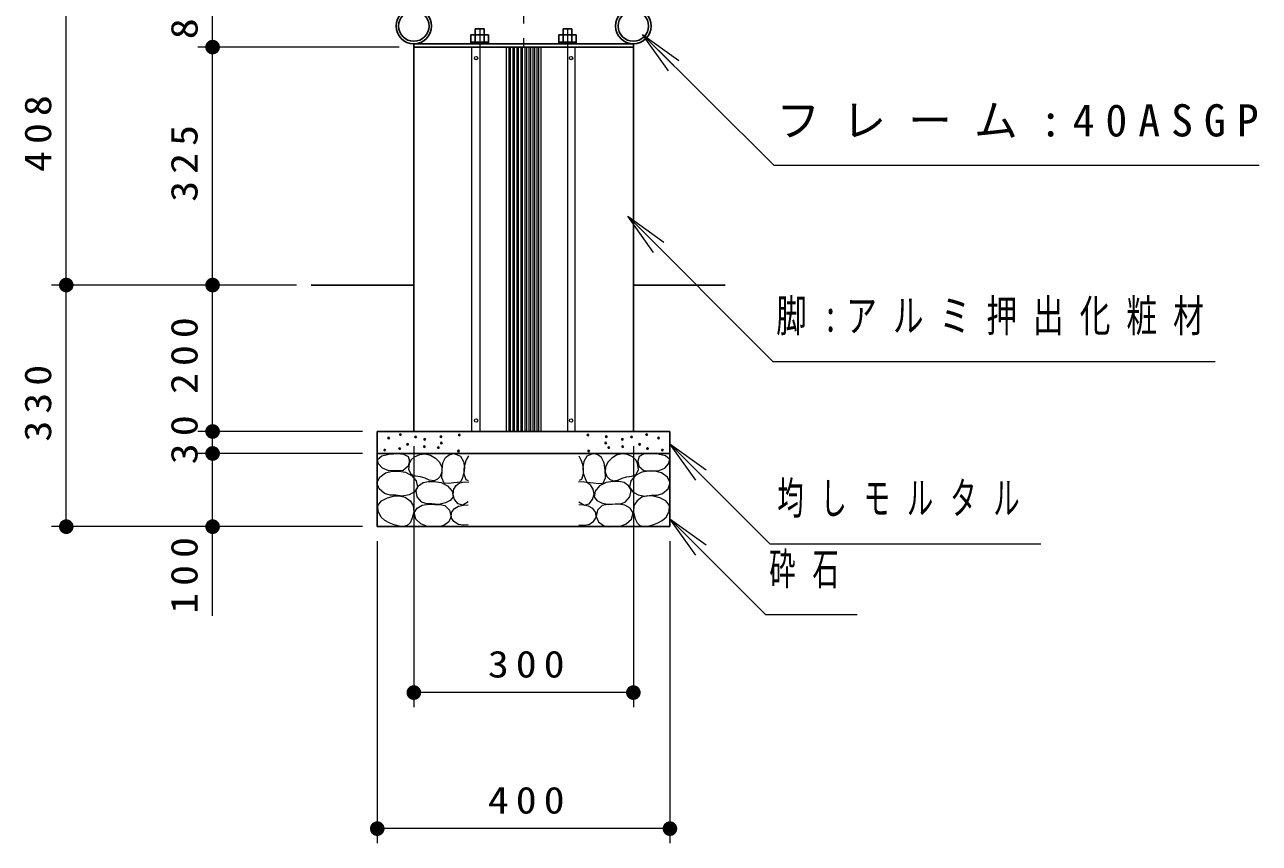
# Model space of a CAD drawing. Units: millimetres on the paper, scale 1:20. Extents: x -365 to 0, y -5 to 257.
# Drawn here: x -136.2 to -51.8, y 60.5 to 116.4 of the extents above; entities that cross this region are included whole.
import ezdxf

# ---------------------------------------------------------------- set-up
doc = ezdxf.new("R2010")
doc.units = ezdxf.units.MM
doc.linetypes.add('USER2', pattern=[6, 3, -1, 1, -1])
doc.layers.add('LY_1', color=7, linetype='Continuous', lineweight=25)
doc.styles.add('ＭＳ ゴシック', font='')
doc.styles.get('ＭＳ ゴシック').set_extended_font_data('MS Gothic')

# ---------------------------------------------------------------- blocks, each defined once
blk = doc.blocks.new('filled_dot')
at = {"color": 0, "linetype": 'Continuous', "lineweight": -2, "const_width": 1.25}
blk.add_lwpolyline([(-0.625, 0, 1), (0.625, 0, 1)], format="xyb", close=True, dxfattribs=at)

msp = doc.modelspace()

# ---------------------------------------------------------------- linework, layer by layer
at = {"layer": 'LY_1', "lineweight": 13}
for p, q in [((-133.353, 98.616), (-133.353, 119.021)), ((-123.353, 114.866), (-123.353, 119.021)), ((-92.194, 113.253), (-93.97, 115.722)), ((-93.97, 115.722), (-91.489, 113.962)), ((-93.97, 115.722), (-91.842, 113.608)), ((-110.603, 114.866), (-124.353, 114.866)), ((-123.353, 98.616), (-123.353, 114.866)), ((-105.653, 114.866), (-105.653, 88.616)), ((-105.103, 114.866), (-105.103, 88.616)), ((-103.29, 114.866), (-103.29, 88.616)), ((-103.115, 114.866), (-103.115, 88.616)), ((-103.015, 114.866), (-103.015, 88.616)), ((-102.84, 114.866), (-102.84, 88.616)), ((-102.74, 114.866), (-102.74, 88.616)), ((-102.565, 114.866), (-102.565, 88.616)), ((-102.465, 114.866), (-102.465, 88.616)), ((-102.29, 114.866), (-102.29, 88.616)), ((-102.19, 114.866), (-102.19, 88.616)), ((-102.015, 114.866), (-102.015, 88.616)), ((-101.915, 114.866), (-101.915, 88.616)), ((-101.74, 114.866), (-101.74, 88.616)), ((-101.64, 114.866), (-101.64, 88.616)), ((-101.465, 114.866), (-101.465, 88.616)), ((-101.365, 114.866), (-101.365, 88.616)), ((-101.19, 114.866), (-101.19, 88.616)), ((-101.09, 114.866), (-101.09, 88.616)), ((-100.915, 114.866), (-100.915, 88.616)), ((-99.103, 114.866), (-99.103, 88.616)), ((-98.603, 114.866), (-98.603, 88.616)), ((-93.221, 100.841), (-94.989, 103.315)), ((-94.989, 103.315), (-92.514, 101.548)), ((-94.989, 103.315), (-92.867, 101.194)), ((-117.611, 98.616), (-134.353, 98.616)), ((-117.611, 98.616), (-134.353, 98.616)), ((-133.353, 82.116), (-133.353, 98.616)), ((-123.353, 88.616), (-123.353, 98.616)), ((-113.103, 88.616), (-124.353, 88.616)), ((-123.353, 87.116), (-123.353, 88.616)), ((-90.335, 85.301), (-92.103, 87.775)), ((-92.103, 87.775), (-89.628, 86.008)), ((-92.103, 87.775), (-89.981, 85.654)), ((-113.103, 87.116), (-124.353, 87.116)), ((-123.353, 76.022), (-123.353, 87.116)), ((-112.103, 87.116), (-112.103, 82.116)), ((-112.103, 87.116), (-105.853, 87.116)), ((-109.603, 87.616), (-109.603, 69.784)), ((-92.103, 87.116), (-98.353, 87.116)), ((-94.603, 87.616), (-94.603, 69.784)), ((-92.103, 87.116), (-92.103, 82.116)), ((-113.103, 82.116), (-134.353, 82.116)), ((-112.103, 82.116), (-105.853, 82.116)), ((-92.103, 82.116), (-98.353, 82.116)), ((-90.335, 80.176), (-92.103, 82.651)), ((-92.103, 82.651), (-89.628, 80.883)), ((-92.103, 82.651), (-89.981, 80.529)), ((-112.103, 81.116), (-112.103, 60.493)), ((-92.103, 81.116), (-92.103, 60.493)), ((-94.603, 70.784), (-109.603, 70.784)), ((-92.103, 61.493), (-112.103, 61.493))]:
    msp.add_line(p, q, dxfattribs=at)
at = {"layer": 'LY_1', "linetype": 'USER2', "lineweight": 13}
for p, q in [((-102.103, 119.471), (-102.103, 114.866)), ((-105.103, 116.06), (-105.103, 114.866)), ((-99.103, 116.06), (-99.103, 114.866))]:
    msp.add_line(p, q, dxfattribs=at)
at = {"layer": 'LY_1'}
for p, q in [((-105.703, 115.706), (-104.503, 115.706)), ((-105.703, 115.706), (-105.703, 115.091)), ((-105.403, 116.116), (-104.803, 116.116)), ((-105.403, 116.116), (-105.403, 115.206)), ((-104.803, 116.116), (-104.803, 115.206)), ((-104.503, 115.706), (-104.503, 115.091)), ((-98.503, 115.706), (-99.703, 115.706)), ((-99.703, 115.706), (-99.703, 115.091)), ((-99.403, 116.116), (-98.803, 116.116)), ((-99.403, 116.116), (-99.403, 115.206)), ((-98.803, 116.116), (-98.803, 115.206)), ((-98.503, 115.706), (-98.503, 115.091)), ((-109.603, 115.091), (-109.603, 88.616)), ((-109.603, 115.091), (-94.603, 115.091)), ((-109.603, 114.866), (-94.603, 114.866)), ((-105.703, 115.206), (-104.503, 115.206)), ((-98.503, 115.206), (-99.703, 115.206)), ((-94.603, 115.091), (-94.603, 88.616)), ((-116.611, 98.616), (-109.603, 98.616)), ((-94.603, 98.616), (-88.32, 98.616)), ((-112.103, 88.616), (-112.103, 82.116)), ((-112.103, 88.616), (-92.103, 88.616)), ((-92.103, 88.616), (-92.103, 82.116)), ((-112.103, 87.116), (-92.103, 87.116)), ((-112.103, 82.116), (-92.103, 82.116))]:
    msp.add_line(p, q, dxfattribs=at)
at = {"layer": 'LY_1', "lineweight": 13}
for points in [[(-93.97, 115.722), (-85.003, 106.814), (-51.831, 106.814)], [(-94.989, 103.315), (-85.078, 93.405), (-54.842, 93.405)], [(-92.103, 87.775), (-85.278, 80.95), (-66.764, 80.95)], [(-105.868, 86.945), (-106.022, 86.67), (-106.128, 86.375), (-106.177, 86.059), (-106.177, 85.719), (-106.054, 85.335), (-105.892, 85.273)], [(-98.338, 86.945), (-98.183, 86.67), (-98.077, 86.375), (-98.028, 86.059), (-98.028, 85.719), (-98.152, 85.335), (-98.313, 85.273)], [(-105.88, 83.811), (-106.264, 83.575), (-106.581, 83.683), (-106.822, 83.972), (-106.919, 84.326), (-106.859, 84.678), (-106.705, 84.932), (-106.475, 85.112), (-106.17, 85.183), (-105.855, 85.149)], [(-98.325, 83.811), (-97.941, 83.575), (-97.625, 83.683), (-97.384, 83.972), (-97.287, 84.326), (-97.346, 84.678), (-97.5, 84.932), (-97.731, 85.112), (-98.035, 85.183), (-98.35, 85.149)], [(-105.88, 82.25), (-106.219, 82.21), (-106.562, 82.274), (-106.875, 82.458), (-107.057, 82.745), (-107.028, 83.08), (-106.834, 83.365), (-106.544, 83.513), (-106.215, 83.575), (-105.88, 83.612)], [(-98.325, 82.25), (-97.987, 82.21), (-97.644, 82.274), (-97.33, 82.458), (-97.148, 82.745), (-97.178, 83.08), (-97.371, 83.365), (-97.662, 83.513), (-97.991, 83.575), (-98.325, 83.612)], [(-92.103, 82.651), (-85.567, 76.115), (-79.318, 76.115)]]:
    msp.add_lwpolyline(points, dxfattribs=at)
for points in [[(-110.836, 85.942), (-111.305, 85.93), (-111.753, 86.115), (-112.014, 86.404), (-112.087, 86.71), (-111.793, 86.957), (-111.307, 87.069), (-110.999, 87.1), (-110.7, 87.106), (-110.304, 87.073), (-109.993, 86.908), (-109.9, 86.599), (-109.981, 86.251), (-110.353, 85.929)], [(-108.544, 85.285), (-108.831, 85.422), (-109.138, 85.52), (-109.496, 85.562), (-109.795, 85.669), (-109.951, 86.023), (-109.894, 86.462), (-109.752, 86.703), (-109.547, 86.883), (-109.203, 87.041), (-108.829, 87.082), (-108.457, 86.988), (-108.123, 86.784), (-107.86, 86.517), (-107.701, 86.189), (-107.685, 85.859), (-107.8, 85.545), (-107.984, 85.351), (-108.222, 85.248)], [(-106.413, 85.161), (-106.871, 85.112), (-107.23, 85.055), (-107.528, 85.087), (-107.694, 85.453), (-107.677, 86.004), (-107.611, 86.466), (-107.429, 86.834), (-107.179, 87.028), (-106.871, 87.106), (-106.425, 86.92), (-106.209, 86.576), (-106.14, 86.165), (-106.184, 85.777), (-106.301, 85.409)], [(-97.792, 85.161), (-97.334, 85.112), (-96.975, 85.055), (-96.677, 85.087), (-96.511, 85.453), (-96.529, 86.004), (-96.594, 86.466), (-96.777, 86.834), (-97.026, 87.028), (-97.334, 87.106), (-97.78, 86.92), (-97.997, 86.576), (-98.065, 86.165), (-98.021, 85.777), (-97.904, 85.409)], [(-95.662, 85.285), (-95.375, 85.422), (-95.067, 85.52), (-94.71, 85.562), (-94.41, 85.669), (-94.254, 86.023), (-94.311, 86.462), (-94.453, 86.703), (-94.658, 86.883), (-95.002, 87.041), (-95.377, 87.082), (-95.748, 86.988), (-96.083, 86.784), (-96.345, 86.517), (-96.504, 86.189), (-96.52, 85.859), (-96.405, 85.545), (-96.222, 85.351), (-95.984, 85.248)], [(-93.369, 85.942), (-92.901, 85.93), (-92.453, 86.115), (-92.192, 86.404), (-92.118, 86.71), (-92.412, 86.957), (-92.899, 87.069), (-93.206, 87.1), (-93.506, 87.106), (-93.901, 87.073), (-94.212, 86.908), (-94.306, 86.599), (-94.224, 86.251), (-93.853, 85.929)], [(-110.836, 84.269), (-111.224, 84.263), (-111.604, 84.381), (-111.974, 84.692), (-112.124, 85.099), (-111.933, 85.494), (-111.53, 85.781), (-111.086, 85.902), (-110.638, 85.905), (-110.181, 85.829), (-109.758, 85.62), (-109.433, 85.245), (-109.349, 84.814), (-109.562, 84.503), (-109.931, 84.294), (-110.389, 84.209)], [(-108.37, 83.674), (-108.72, 83.679), (-109.052, 83.798), (-109.366, 84.142), (-109.448, 84.579), (-109.277, 84.903), (-108.965, 85.124), (-108.6, 85.207), (-108.222, 85.198), (-107.738, 85.129), (-107.292, 84.913), (-106.986, 84.549), (-106.921, 84.145), (-107.114, 83.902), (-107.429, 83.736), (-107.905, 83.632)], [(-95.835, 83.674), (-95.485, 83.679), (-95.154, 83.798), (-94.839, 84.142), (-94.757, 84.579), (-94.929, 84.903), (-95.24, 85.124), (-95.606, 85.207), (-95.984, 85.198), (-96.468, 85.129), (-96.913, 84.913), (-97.219, 84.549), (-97.285, 84.145), (-97.092, 83.902), (-96.777, 83.736), (-96.3, 83.632)], [(-93.369, 84.269), (-92.981, 84.263), (-92.601, 84.381), (-92.231, 84.692), (-92.081, 85.099), (-92.273, 85.494), (-92.676, 85.781), (-93.119, 85.902), (-93.568, 85.905), (-94.024, 85.829), (-94.447, 85.62), (-94.772, 85.245), (-94.856, 84.814), (-94.644, 84.503), (-94.274, 84.294), (-93.816, 84.209)], [(-110.576, 82.151), (-110.936, 82.237), (-111.282, 82.374), (-111.581, 82.538), (-111.839, 82.77), (-112.047, 83.152), (-112.062, 83.551), (-111.814, 83.869), (-111.406, 84.083), (-110.988, 84.204), (-110.579, 84.225), (-110.192, 84.12), (-109.863, 83.889), (-109.646, 83.563), (-109.603, 83.114), (-109.733, 82.646), (-109.864, 82.387), (-110.055, 82.2), (-110.307, 82.131)], [(-108.333, 82.138), (-108.731, 82.153), (-109.114, 82.299), (-109.47, 82.637), (-109.585, 83.055), (-109.386, 83.376), (-109.027, 83.587), (-108.596, 83.652), (-108.16, 83.637), (-107.808, 83.631), (-107.478, 83.55), (-107.164, 83.243), (-107.057, 82.819), (-107.22, 82.454), (-107.553, 82.2), (-107.94, 82.103)], [(-95.872, 82.138), (-95.475, 82.153), (-95.092, 82.299), (-94.735, 82.637), (-94.621, 83.055), (-94.819, 83.376), (-95.178, 83.587), (-95.609, 83.652), (-96.046, 83.637), (-96.397, 83.631), (-96.727, 83.55), (-97.042, 83.243), (-97.148, 82.819), (-96.985, 82.454), (-96.653, 82.2), (-96.265, 82.103)], [(-93.63, 82.151), (-93.269, 82.237), (-92.923, 82.374), (-92.624, 82.538), (-92.366, 82.77), (-92.158, 83.152), (-92.143, 83.551), (-92.392, 83.869), (-92.8, 84.083), (-93.217, 84.204), (-93.627, 84.225), (-94.014, 84.12), (-94.342, 83.889), (-94.559, 83.563), (-94.602, 83.114), (-94.472, 82.646), (-94.341, 82.387), (-94.15, 82.2), (-93.899, 82.131)]]:
    msp.add_lwpolyline(points, close=True, dxfattribs=at)
at = {"layer": 'LY_1'}
for centre, radius in [((-109.603, 116.306), 1.215), ((-109.603, 116.306), 1.04), ((-94.603, 116.306), 1.215), ((-94.603, 116.306), 1.04), ((-111.323, 88.172), 0.05), ((-110.516, 88.406), 0.05), ((-110.032, 87.738), 0.05), ((-109.482, 88.249), 0.05), ((-108.854, 88.079), 0.05), ((-107.754, 88.262), 0.05), ((-107.715, 87.83), 0.05), ((-106.498, 88.38), 0.05), ((-97.707, 88.38), 0.05), ((-96.49, 87.83), 0.05), ((-96.451, 88.262), 0.05), ((-95.351, 88.079), 0.05), ((-94.723, 88.249), 0.05), ((-94.173, 87.738), 0.05), ((-93.689, 88.406), 0.05), ((-92.882, 88.172), 0.05), ((-111.589, 87.346), 0.05), ((-110.568, 87.45), 0.05), ((-108.88, 87.581), 0.05), ((-107.925, 87.516), 0.05), ((-106.55, 87.28), 0.05), ((-97.655, 87.28), 0.05), ((-96.281, 87.516), 0.05), ((-95.325, 87.581), 0.05), ((-93.637, 87.45), 0.05), ((-92.616, 87.346), 0.05)]:
    msp.add_circle(centre, radius, dxfattribs=at)
at = {"layer": 'LY_1', "lineweight": 13}
for centre in [(-105.353, 114.116), (-98.853, 114.116), (-105.353, 89.366), (-98.853, 89.366)]:
    msp.add_circle(centre, 0.113, dxfattribs=at)

# ---------------------------------------------------------------- block references
at = {"layer": 'LY_1', "lineweight": 13, "xscale": 0.4, "yscale": 0.4}
for p, rotation in [((-123.353, 114.866), 270), ((-133.353, 98.616), 270), ((-133.353, 98.616), 90), ((-123.353, 98.616), 270), ((-123.353, 98.616), 90), ((-123.353, 88.616), 270), ((-123.353, 87.116), 270), ((-133.353, 82.116), 90), ((-123.353, 82.116), 90), ((-94.603, 70.784), 180), ((-92.103, 61.493), 180)]:
    msp.add_blockref('filled_dot', p, dxfattribs=dict(at, rotation=rotation))
for p in [(-109.603, 70.784), (-112.103, 61.493)]:
    msp.add_blockref('filled_dot', p, dxfattribs=at)

# ---------------------------------------------------------------- texts
at = {"layer": 'LY_1', "char_height": 1.833, "attachment_point": 8, "rotation": 90, "style": 'ＭＳ ゴシック'}
for s, insert in [('\\T1.34;\\W1.15;83', (-124.353, 117.323)), ('\\T1.33;\\W1.15;408', (-134.353, 109.197)), ('\\T1.33;\\W1.15;325', (-124.353, 107.158)), ('\\T1.33;\\W1.15;200', (-124.353, 94.033)), ('\\T1.33;\\W1.15;330', (-134.353, 90.782)), ('\\T1.34;\\W1.15;30', (-124.353, 88.294)), ('\\T1.33;\\W1.15;100', (-124.353, 79.022))]:
    msp.add_mtext(s, dxfattribs=dict(at, insert=insert))
at = {"layer": 'LY_1', "style": 'ＭＳ ゴシック'}
for s, insert, char_height, attachment_point in [('\\T1.5;フレーム:40ASGP', (-84.831, 109.814), 2.199, 4), ('\\T1.52;\\W0.7;脚:アルミ押出化粧材', (-84.842, 96.405), 2.199, 4), ('\\T1.64;\\W0.6;均しモルタル', (-84.764, 83.95), 2.199, 4), ('\\T1.64;\\W0.6;砕石', (-85.318, 79.115), 2.199, 4), ('\\T1.33;\\W1.15;300', (-101.686, 71.784), 1.833, 8), ('\\T1.33;\\W1.15;400', (-101.686, 62.493), 1.833, 8)]:
    msp.add_mtext(s, dxfattribs=dict(at, insert=insert, char_height=char_height, attachment_point=attachment_point))

doc.saveas('drawing.dxf')
